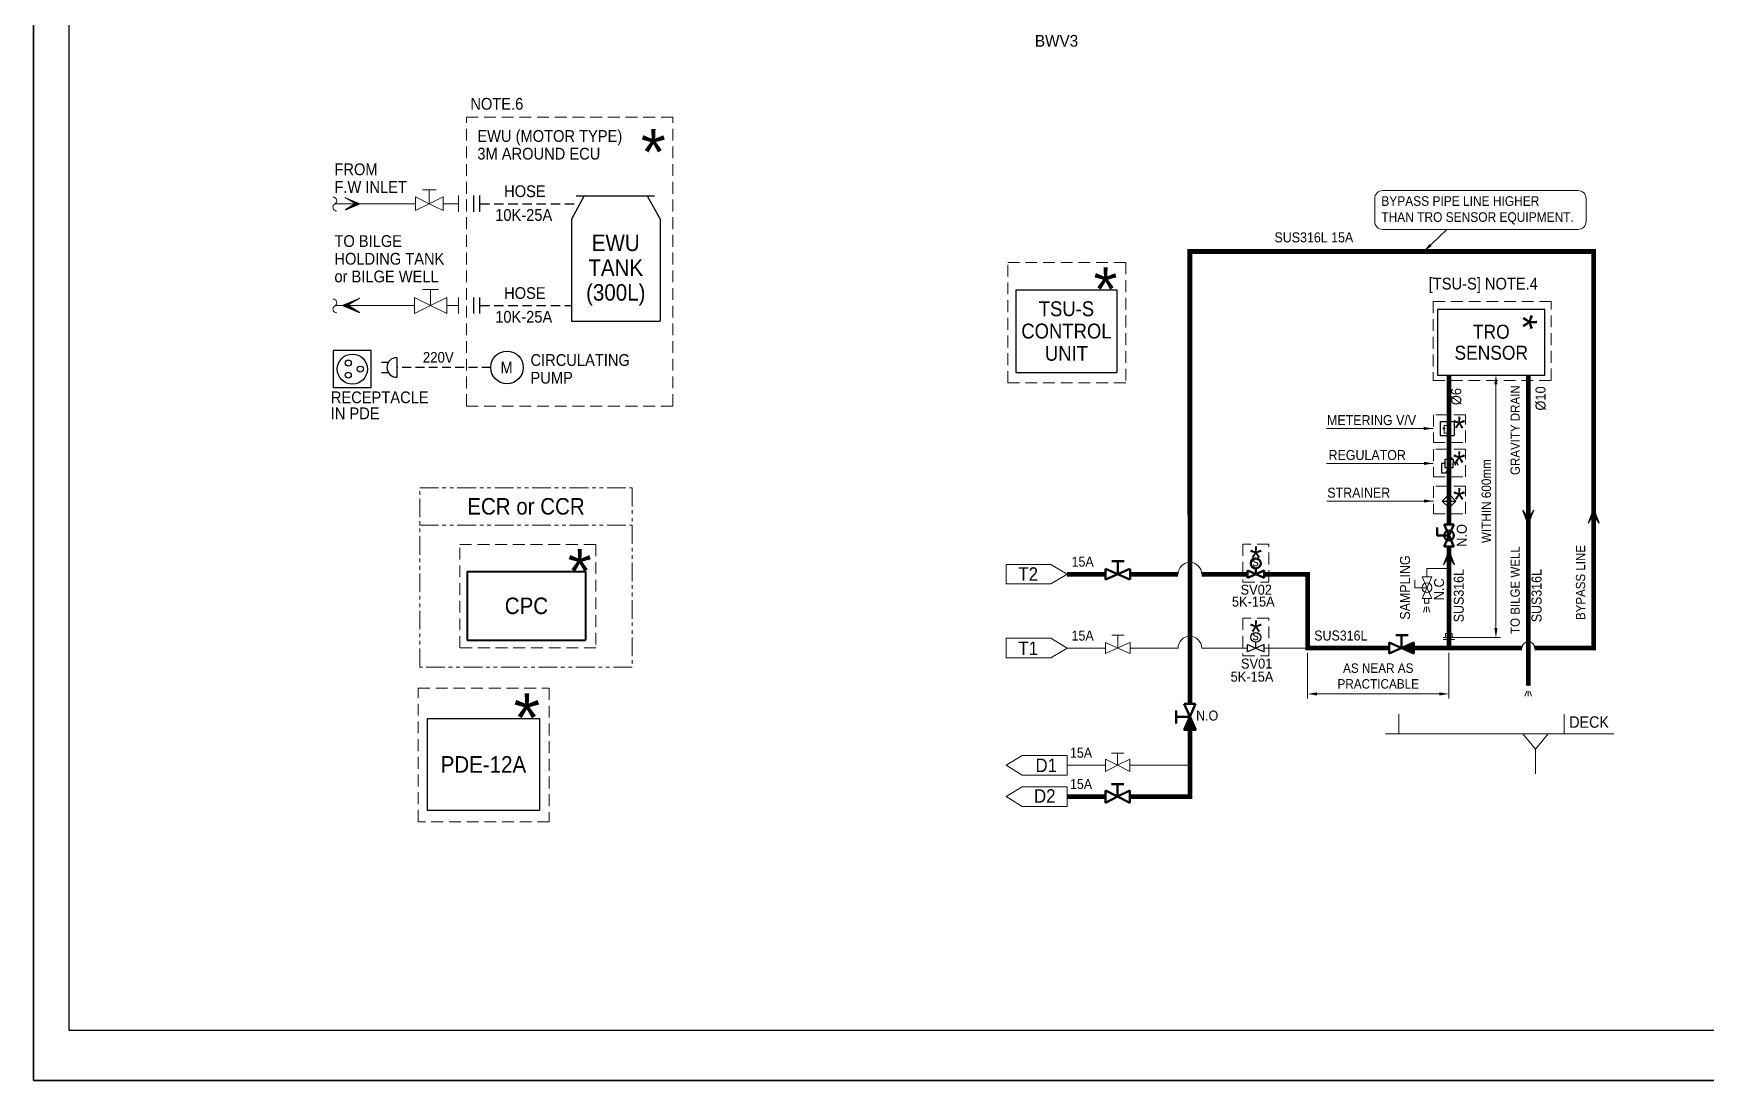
# Model space of a CAD drawing. Extents: x -553847 to 4496999, y 514150 to 878882.
# Drawn here: x 4364381 to 4399829, y 566032 to 588224 of the extents above; entities that cross this region are included whole.
import ezdxf

# ---------------------------------------------------------------- set-up
doc = ezdxf.new("R2010")
doc.units = 0
doc.header["$LTSCALE"] = 25
doc.header["$MEASUREMENT"] = 0
doc.header["$PDMODE"] = 3
doc.header["$PDSIZE"] = -7
for name, pattern in [('_DASH', [0.6, 0.4, -0.2]), ('ACAD_ISO03W100', [30, 12, -18]), ('DASHED', [0.75, 0.5, -0.25]), ('DASHED2', [0.375, 0.25, -0.125]), ('HIDDEN', [0.375, 0.25, -0.125]), ('PHANTOM2', [31.75, 15.875, -3.175, 3.175, -3.175, 3.175, -3.175])]:
    doc.linetypes.add(name, pattern=pattern)
doc.layers.get('0').update_dxf_attribs({"linetype": 'CONTINUOUS', "lineweight": 9})
doc.layers.get('DEFPOINTS').update_dxf_attribs({"linetype": 'CONTINUOUS'})
doc.layers.add('0.1 Defpoints', color=7, linetype='CONTINUOUS', plot=False)
doc.layers.add('0.2 Dwg sheet', color=7, linetype='CONTINUOUS')
doc.layers.add('0.3 Text', color=7, linetype='CONTINUOUS')
for name, color, linetype, lineweight in [('0.4 Maker scope box', 3, 'HIDDEN', 9), ('0.5 Dim', 1, 'CONTINUOUS', 9), ('1.1 Y_Pipe', 7, 'CONTINUOUS', 13), ('1.5 M_Equip', 4, 'CONTINUOUS', 30), ('1.6 M_Cable', 2, 'CONTINUOUS', 25), ('1.9 Arrow', 1, 'CONTINUOUS', 9)]:
    doc.layers.add(name, color=color, linetype=linetype, lineweight=lineweight)
doc.layers.add('2.1 Valve open', color=7, linetype='CONTINUOUS', lineweight=50, true_color=0x1b21e4)
doc.layers.add('2.3 TSU sampling line', color=7, linetype='DASHED2', true_color=0xf4541a)
doc.styles.add('ARIAL', font='arial.ttf')
doc.styles.get("Standard").update_dxf_attribs({"font": '', "width": 0.95, "height": 250})
doc.styles.get('Standard').set_extended_font_data('Gulim')
doc.dimstyles.new('TC50', dxfattribs={"dimtxt": 250, "dimasz": 200, "dimexe": 100, "dimexo": 100, "dimgap": 100, "dimtad": 1, "dimtoh": 1, "dimdec": 0, "dimrnd": 0.0005, "dimzin": 9, "dimdsep": 46, "dimtxsty": 'Standard', "dimcen": -3.5, "dimclrd": 1, "dimclre": 1, "dimazin": 2, "dimtfac": 0.6, "dimtdec": 0, "dimtmove": 0, "dimatfit": 3, "dimfxl": 4, "dimtolj": 1, "dimlwd": 15, "dimlwe": 15, "dimarcsym": 0})
pattern_1 = [(13.885806738, (4366117.364324, 530997.277896), (-0.00395095011, 0.015982025189), [])]

# ---------------------------------------------------------------- blocks, each defined once
blk = doc.blocks.new('양식 51-Q-02-08')
at = {"layer": '0.1 Defpoints'}
blk.add_lwpolyline([(-2677005, 1033560), (-2613196, 1033560), (-2613196, 988132), (-2677005, 988132)], close=True, dxfattribs=at)
at = {"layer": '0.2 Dwg sheet'}
blk.add_lwpolyline([(-2613953, 989196), (-2676245, 989196), (-2676245, 1032800), (-2613953, 1032800)], close=True, dxfattribs=at)
blk = doc.blocks.new('*D231')
at = {"color": 1, "linetype": 'ByBlock', "lineweight": 15, "ltscale": 30, "transparency": 16777216}
for p, q in [((4391393, 575098), (4391393, 574126)), ((4394388, 575098), (4394388, 574126)), ((4394188, 574226), (4391593, 574226))]:
    blk.add_line(p, q, dxfattribs=at)
at = {"color": 1, "linetype": 'Continuous', "ltscale": 30, "transparency": 16777216}
for points in [[(4391593, 574260), (4391593, 574193), (4391393, 574226)], [(4394188, 574260), (4394188, 574193), (4394388, 574226)]]:
    blk.add_solid(points, dxfattribs=at)
at = {"layer": 'DEFPOINTS', "color": 0, "linetype": 'Continuous', "ltscale": 30, "transparency": 16777216}
for p in [(4391393, 575198), (4394388, 575198), (4391393, 574226)]:
    blk.add_point(p, dxfattribs=at)
at = {"color": 0, "linetype": 'Continuous', "ltscale": 30, "transparency": 16777216, "insert": (4392890, 574605), "char_height": 250, "attachment_point": 5}
blk.add_mtext('\\A1;{\\H0.8x;AS NEAR AS  \\PPRACTICABLE}', dxfattribs=at)
blk = doc.blocks.new('*D232')
at = {"color": 1, "linetype": 'ByBlock', "lineweight": 15, "ltscale": 30, "transparency": 16777216}
for p, q in [((4395385, 575620), (4395385, 580785)), ((4395485, 580985), (4395485, 580985))]:
    blk.add_line(p, q, dxfattribs=at)
at = {"color": 1, "linetype": 'Continuous', "ltscale": 30, "transparency": 16777216}
for points in [[(4395351, 580785), (4395418, 580785), (4395385, 580985)], [(4395351, 575620), (4395418, 575620), (4395385, 575420)]]:
    blk.add_solid(points, dxfattribs=at)
at = {"layer": 'DEFPOINTS', "color": 0, "linetype": 'Continuous', "ltscale": 30, "transparency": 16777216}
for p in [(4395385, 580985), (4395385, 580985), (4395385, 575420)]:
    blk.add_point(p, dxfattribs=at)
at = {"color": 0, "linetype": 'Continuous', "ltscale": 30, "transparency": 16777216, "insert": (4395181, 578313), "char_height": 250, "attachment_point": 5, "rotation": 90}
blk.add_mtext('\\A1;{\\H0.8x;WITHIN 600mm}', dxfattribs=at)

msp = doc.modelspace()

# ---------------------------------------------------------------- hatches: boundary and pattern name
at = {"layer": '0.5 Dim'}
h = msp.add_hatch(dxfattribs=at)
h.set_pattern_fill('ANSI31', color=256, scale=0.005185, angle=328.88581)
h.set_pattern_definition(pattern_1)
h.paths.add_polyline_path([(4394412, 579827.8), (4394438.9, 579817.9), (4394414.8, 579832.5)])
h = msp.add_hatch(dxfattribs=at)
h.set_pattern_fill('ANSI31', color=256, scale=0.005185, angle=328.88581)
h.set_pattern_definition(pattern_1)
h.paths.add_polyline_path([(4394417.6, 579837.1), (4394438.9, 579817.9), (4394414.8, 579832.5)])
at = {"layer": '0.5 Dim', "linetype": 'Continuous', "ltscale": 30}
h = msp.add_hatch(dxfattribs=at)
h.set_pattern_fill('ANSI31', color=256, angle=90)
h.set_pattern_definition([(135, (4381915.17488, 2024609.06177), (-0.088388347648, -0.088388347648), [])])
h.paths.add_polyline_path([(4395952.3, 578123), (4396069.6, 577941.7), (4396186.9, 578123), (4396069.6, 577816)])
h = msp.add_hatch(dxfattribs=at)
h.set_pattern_fill('ANSI31', color=256, angle=90)
h.set_pattern_definition([(135, (4383301.96936, 2024942.77494), (-0.088388347648, -0.088388347648), [])])
h.paths.add_polyline_path([(4397339.1, 577842.8), (4397456.4, 578024.1), (4397573.7, 577842.8), (4397456.4, 578149.8)])
h = msp.add_hatch(dxfattribs=at)
h.set_pattern_fill('ANSI31', color=256, angle=90)
h.set_pattern_definition([(135, (4380233.16393, 2024063.84892), (-0.088388347648, -0.088388347648), [])])
h.paths.add_polyline_path([(4394270.3, 576963.9), (4394387.6, 577145.2), (4394504.9, 576963.9), (4394387.6, 577270.8)])
at = {"layer": '1.1 Y_Pipe'}
msp.add_hatch(color=256, dxfattribs=at).paths.add_polyline_path([(4393386.5, 575197.5), (4393647.2, 575313.3), (4393647.2, 575081.8)])
h = msp.add_hatch(dxfattribs=at)
h.set_pattern_fill('ANSI31', color=256, scale=0.88616, angle=90)
h.set_pattern_definition([(135, (4725684.18578, 450898.76045), (-0.078326218152, -0.078326218152), [])])
h.paths.add_polyline_path([(4388896.8, 573740.9), (4389019.5, 573466.9), (4388775.8, 573466.1)])
at = {"layer": '1.5 M_Equip'}
h = msp.add_hatch(color=256, dxfattribs=at)
h.paths.add_polyline_path([(4394391.5, 579202.5), (4394401.9, 579164.9), (4394380.9, 579165)])
h.paths.add_polyline_path([(4394380.8, 579058.3), (4394401.8, 579058.3), (4394391.3, 579020.8)])
at = {"layer": '1.9 Arrow'}
h = msp.add_hatch(dxfattribs=at)
h.set_pattern_fill('ANSI31', color=1, scale=0.459104, angle=-180, style=0)
h.set_pattern_definition([(225, (4695849.47435, 978377.918974), (0.0405794473345, -0.0405794473345), [])])
h.paths.add_polyline_path([(4370988.3, 584744.3), (4371202.4, 584614.4), (4370988.3, 584484.5), (4371299.8, 584614.4)])
h = msp.add_hatch(dxfattribs=at)
h.set_pattern_fill('ANSI31', color=1, scale=0.542545, style=0)
h.set_pattern_definition([(315, (3987397.6862, 1047789.603846), (-0.0479546550996, -0.0479546550996), [])])
h.paths.add_polyline_path([(4371301.6, 582614.1), (4371048.5, 582460.6), (4371301.6, 582307.1), (4370933.5, 582460.6)])
at = {"layer": '2.1 Valve open'}
msp.add_hatch(color=256, dxfattribs=at).paths.add_polyline_path([(4393386.5, 575197.5), (4393647.2, 575313.3), (4393647.2, 575081.8)])
h = msp.add_hatch(dxfattribs=at)
h.set_pattern_fill('ANSI31', color=256, scale=0.88616, angle=90)
h.set_pattern_definition([(135, (4725684.18578, 450898.76045), (-0.078326218152, -0.078326218152), [])])
h.paths.add_polyline_path([(4388896.8, 573740.9), (4389019.5, 573466.9), (4388775.8, 573466.1)])

# ---------------------------------------------------------------- linework, layer by layer
at = {"color": 1, "linetype": 'Continuous', "lineweight": 15, "ltscale": 30}
for p, q in [((4394391.5, 580984.6), (4395484.7, 580984.6)), ((4394387.6, 575420), (4395480.8, 575420))]:
    msp.add_line(p, q, dxfattribs=at)
at = {"layer": '0.1 Defpoints', "color": 4, "linetype": 'ByBlock'}
msp.add_lwpolyline([(4364381.2, 566032.5), (4428190.1, 566032.5), (4428190.1, 611460.4), (4364381.2, 611460.4)], close=True, dxfattribs=at)
at = {"layer": '0.3 Text'}
for p, q in [((4394205.9, 579998.5, 0), (4394205.9, 579704.4, 0)), ((4394205.9, 579998.5, 0), (4394500, 579998.5, 0)), ((4394500, 579998.5, 0), (4394500, 579704.4, 0)), ((4394205.9, 579704.4, 0), (4394500, 579704.4, 0)), ((4394244.8, 578313.5), (4394391.5, 578460.1)), ((4394391.5, 578166.8), (4394244.8, 578313.5)), ((4394538.1, 578313.5), (4394391.5, 578460.1)), ((4394391.5, 578166.8), (4394538.1, 578313.5))]:
    msp.add_line(p, q, dxfattribs=at)
at = {"layer": '0.3 Text', "linetype": 'ACAD_ISO03W100'}
msp.add_line((4394244.8, 578313.5), (4394538.1, 578313.5), dxfattribs=at)
at = {"layer": '0.4 Maker scope box', "linetype": 'DASHED', "lineweight": 15, "ltscale": 20}
msp.add_line((4377934.9, 580327.9), (4377934.9, 586448.8), dxfattribs=at)
msp.add_lwpolyline([(4377934.9, 580327.9), (4373560.3, 580327.9), (4373560.3, 586448.8), (4377934.9, 586448.8)], dxfattribs=at)
at = {"layer": '0.4 Maker scope box', "linetype": 'DASHED', "lineweight": 15, "ltscale": 20, "elevation": 0}
for points in [[(4385034.1, 583368.7), (4387536.1, 583368.7), (4387536.1, 580819.9), (4385034.1, 580819.9)], [(4394060.7, 579557.7), (4394739.1, 579557.7), (4394739.1, 580142.8), (4394060.7, 580142.8)], [(4394060.7, 578827.3), (4394739.1, 578827.3), (4394739.1, 579412.4), (4394060.7, 579412.4)], [(4394060.7, 578045.8), (4394739.1, 578045.8), (4394739.1, 578630.9), (4394060.7, 578630.9)], [(4390573.2, 577400.7), (4390020.9, 577400.7), (4390020.9, 576596.6), (4390573.2, 576596.6)], [(4390573.2, 575834.6), (4390020.9, 575834.6), (4390020.9, 575030.5), (4390573.2, 575030.5)]]:
    msp.add_lwpolyline(points, close=True, dxfattribs=at)
at = {"layer": '0.4 Maker scope box', "linetype": 'DASHED', "lineweight": 15, "ltscale": 20}
for points in [[(4394051.7, 580870.9), (4396557.3, 580870.9), (4396557.3, 582543.2), (4394051.7, 582543.2)], [(4376304.4, 575200.5), (4373420.8, 575200.5), (4373420.8, 577396.5), (4376304.4, 577396.5)], [(4372536.1, 574348.5), (4375316.1, 574348.5), (4375316.1, 571516.5), (4372536.1, 571516.5)]]:
    msp.add_lwpolyline(points, close=True, dxfattribs=at)
at = {"layer": '0.5 Dim'}
for p, q in [((4394391.5, 579998.5, 0), (4394391.5, 579704.4, 0)), ((4394285.9, 579829.3, 0), (4394260.7, 579863.8, 0)), ((4394391.5, 579918, 0), (4394285.9, 579918, 0)), ((4394285.9, 579918, 0), (4394285.9, 579874.1, 0)), ((4394285.9, 579829.3, 0), (4394311.2, 579863.8, 0)), ((4394285.9, 579829.3, 0), (4394285.9, 579755.5, 0)), ((4394391.5, 579755.5, 0), (4394285.9, 579755.5, 0)), ((4394367.2, 579861, 0), (4394414.8, 579832.5, 0)), ((4394412, 579827.8, 0), (4394414.8, 579832.5, 0)), ((4394417.6, 579837.1, 0), (4394414.8, 579832.5, 0))]:
    msp.add_line(p, q, dxfattribs=at)
at = {"layer": '0.5 Dim', "color": 3, "linetype": 'Continuous', "ltscale": 30}
msp.add_lwpolyline([(4392984.2, 584894.5), (4397125.4, 584894.5, -0.4142136), (4397295, 584724.9), (4397295, 584241.5, -0.4142136), (4397125.4, 584071.9), (4392984.2, 584071.9, -0.4142136), (4392814.6, 584241.5), (4392814.6, 584724.9, -0.4142136)], format="xyb", close=True, dxfattribs=at)
at = {"layer": '0.5 Dim', "linetype": 'Continuous', "ltscale": 30}
for points in [[(4395952.3, 578123), (4396069.6, 577816), (4396186.9, 578123), (4396069.6, 577941.7)], [(4397339.1, 577842.8), (4397456.4, 578149.8), (4397573.7, 577842.8), (4397456.4, 578024.1)], [(4394270.3, 576963.9), (4394387.6, 577270.8), (4394504.9, 576963.9), (4394387.6, 577145.2)]]:
    msp.add_lwpolyline(points, close=True, dxfattribs=at)
at = {"layer": '0.5 Dim'}
for centre, radius in [((4394391.5, 579918, 0), 8.99), ((4394285.9, 579857.4, 0), 16.8), ((4394391.5, 579755.5, 0), 8.99)]:
    msp.add_circle(centre, radius, dxfattribs=at)
for centre, start, end in [((4394335.6, 579844.5, 0), 328.03861, 31.96139), ((4394447.3, 579844.5, 0), 148.03861, 211.96139)]:
    msp.add_arc(centre, 51.3, start, end, dxfattribs=at)
at = {"layer": '1.1 Y_Pipe'}
for p, q in [((4372625.7, 584909.8), (4372920, 584909.8)), ((4372772.9, 584615.5), (4372772.9, 584909.8)), ((4372478.6, 584615.5), (4370778.6, 584615.5)), ((4372478.6, 584468.3), (4372478.6, 584762.6)), ((4372478.6, 584762.6), (4372772.9, 584615.5)), ((4372772.9, 584615.5), (4372478.6, 584468.3)), ((4372772.9, 584615.5), (4373067.2, 584762.6)), ((4372772.9, 584615.5), (4373067.2, 584468.3)), ((4373067.2, 584468.3), (4373067.2, 584762.6)), ((4373394.8, 584444.6), (4373394.8, 584786.3)), ((4372629, 582798.8), (4372970.7, 582798.8)), ((4372799.9, 582457.1), (4372799.9, 582798.8)), ((4372458.2, 582457.1), (4370781.1, 582457.1)), ((4372458.2, 582286.2), (4372458.2, 582627.9)), ((4372458.2, 582627.9), (4372799.9, 582457.1)), ((4372799.9, 582457.1), (4372458.2, 582286.2)), ((4372799.9, 582457.1), (4373141.6, 582627.9)), ((4372799.9, 582457.1), (4373141.6, 582286.2)), ((4373141.6, 582286.2), (4373141.6, 582627.9)), ((4373394.8, 582286.2), (4373394.8, 582627.9)), ((4394391.5, 579998.5, 0), (4394391.5, 580984.6)), ((4396069.6, 574401.1), (4396069.6, 580984.6)), ((4394391.5, 579704.4, 0), (4394391.5, 578460.1)), ((4394288.9, 577352.6), (4394494.1, 577814.7)), ((4394288.9, 577814.7), (4394494.1, 577352.6)), ((4394288.9, 577814.7), (4394494.1, 577814.7)), ((4394138.3, 577583.7), (4394138.3, 577753.1)), ((4394391.5, 577583.7), (4394138.3, 577583.7)), ((4394494.1, 577352.6), (4394288.9, 577352.6)), ((4394387.6, 577352.6), (4394387.6, 575508.6)), ((4384999.1, 576970.5), (4385950, 576970.5)), ((4384999.1, 576970.5), (4384999.1, 576556.7)), ((4386292.9, 576763.6), (4385950, 576970.5)), ((4386292.9, 576763.6), (4385950, 576556.7)), ((4386292.9, 576763.6), (4387105.6, 576763.6)), ((4387105.6, 576879.3), (4387105.6, 576647.8)), ((4387105.6, 576647.8), (4387627, 576879.3)), ((4387627, 576647.8), (4387105.6, 576879.3)), ((4387506, 577038.2), (4387245.3, 577038.2)), ((4387361.6, 576765.7), (4387380.3, 576765.7)), ((4387371, 576763.6), (4387371, 577038.2)), ((4387631.7, 576879.3), (4387631.7, 576647.8)), ((4387631.7, 576763.6), (4388646.8, 576763.6)), ((4389146.8, 576763.6), (4390118.1, 576763.6)), ((4390470.8, 576763.6), (4391393.1, 576763.6)), ((4391393.1, 575197.5), (4391393.1, 576763.6)), ((4393921.7, 576707.7, 0), (4393921.7, 576881.6, 0)), ((4393921.7, 576881.6, 0), (4394387.6, 576881.6)), ((4384999.1, 576556.7), (4385950, 576556.7)), ((4393668.5, 576476.6, 0), (4393668.5, 576646.1, 0)), ((4393921.7, 576476.6, 0), (4393668.5, 576476.6, 0)), ((4393819.1, 576245.6, 0), (4394024.3, 576707.7, 0)), ((4393819.1, 576707.7, 0), (4394024.3, 576245.6, 0)), ((4393819.1, 576707.7, 0), (4394024.3, 576707.7, 0)), ((4394024.3, 576245.6, 0), (4393819.1, 576245.6, 0)), ((4393884.3, 576072, 0), (4393848.9, 575957.2, 0)), ((4393915.4, 576072, 0), (4393915.4, 575957.2, 0)), ((4393946.5, 576072, 0), (4393981.9, 575957.2, 0)), ((4384999.1, 575404.4), (4385950, 575404.4)), ((4384999.1, 575404.4), (4384999.1, 574990.6)), ((4386292.9, 575197.5), (4385950, 575404.4)), ((4387506, 575472.1), (4387245.3, 575472.1)), ((4387371, 575197.5), (4387371, 575472.1)), ((4393521.5, 575472.1), (4393260.8, 575472.1)), ((4393386.5, 575197.5), (4393386.5, 575472.1)), ((4394511.7, 575420), (4394263.5, 575420)), ((4394511.7, 575379.7), (4394263.5, 575379.7)), ((4394316.9, 575420), (4394316.9, 575508.6)), ((4394458.3, 575508.6), (4394316.9, 575508.6)), ((4394387.6, 575379.7), (4394387.6, 575197.5)), ((4394458.3, 575420), (4394458.3, 575508.6)), ((4384999.1, 574990.6), (4385950, 574990.6)), ((4386292.9, 575197.5), (4385950, 574990.6)), ((4386292.9, 575197.5), (4387105.6, 575197.5)), ((4387105.6, 575313.3), (4387105.6, 575081.8)), ((4387105.6, 575081.8), (4387627, 575313.3)), ((4387627, 575081.8), (4387105.6, 575313.3)), ((4387361.6, 575199.6), (4387380.3, 575199.6)), ((4387631.7, 575313.3), (4387631.7, 575081.8)), ((4387631.7, 575197.5), (4388646.8, 575197.5)), ((4389146.8, 575197.5), (4390118.1, 575197.5)), ((4390470.8, 575197.5), (4393121.1, 575197.5)), ((4393121.1, 575313.3), (4393121.1, 575081.8)), ((4393121.1, 575081.8), (4393642.5, 575313.3)), ((4393642.5, 575081.8), (4393121.1, 575313.3)), ((4393377.2, 575199.6), (4393395.8, 575199.6)), ((4393647.2, 575313.3), (4393647.2, 575081.8)), ((4395936.6, 575197.5), (4393647.2, 575197.5)), ((4396038.3, 574286.2), (4395997, 574181.9)), ((4396069.6, 574286.6), (4396069.6, 574176.8)), ((4396100.9, 574286.2), (4396142.2, 574181.9)), ((4389019.5, 573466.9), (4388774, 574015)), ((4388774, 574015), (4389017.4, 574015)), ((4389017.4, 574015), (4388775.8, 573466.1)), ((4388607.2, 573877.2), (4388608.1, 573602.7)), ((4388896.8, 573740.9), (4388607.7, 573740)), ((4393328.1, 573799.4), (4393328.1, 573380)), ((4396834.5, 573799.4), (4396834.5, 573380)), ((4389019.5, 573466.9), (4388775.8, 573466.1)), ((4397886.9, 573380), (4393045.2, 573380)), ((4395958.6, 573380), (4396226.1, 573055.3)), ((4396493.5, 573380), (4396226.1, 573055.3)), ((4384999.1, 572714), (4385341.9, 572920.9)), ((4386292.9, 572920.9), (4385341.9, 572920.9)), ((4386292.9, 572920.9), (4386292.9, 572507.1)), ((4387105.6, 572584.1), (4387105.6, 572843.8)), ((4387105.6, 572843.8), (4387365.3, 572714)), ((4387235.4, 572973.6), (4387495.1, 572973.6)), ((4387365.3, 572714), (4387365.3, 572973.6)), ((4387365.3, 572714), (4387625, 572843.8)), ((4387625, 572584.1), (4387625, 572843.8)), ((4396226.1, 573055.3), (4396226.1, 572534.8)), ((4384999.1, 572714), (4385341.9, 572507.1)), ((4386292.9, 572507.1), (4385341.9, 572507.1)), ((4387365.3, 572714), (4387105.6, 572584.1)), ((4387365.3, 572714), (4387365.3, 572714)), ((4387365.3, 572714), (4387625, 572584.1)), ((4384999.1, 572050.8), (4385341.9, 572257.7)), ((4386292.9, 572257.7), (4385341.9, 572257.7)), ((4386292.9, 572257.7), (4386292.9, 571843.9)), ((4387105.6, 571920.9), (4387105.6, 572180.6)), ((4387105.6, 572180.6), (4387365.3, 572050.8)), ((4387235.4, 572310.5), (4387495.1, 572310.5)), ((4387365.3, 572050.8), (4387365.3, 572310.5)), ((4387365.3, 572050.8), (4387625, 572180.6)), ((4387625, 571920.9), (4387625, 572180.6)), ((4384999.1, 572050.8), (4385341.9, 571843.9)), ((4386292.9, 571843.9), (4385341.9, 571843.9)), ((4387365.3, 572050.8), (4387105.6, 571920.9)), ((4387365.3, 572050.8), (4387365.3, 572050.8)), ((4387365.3, 572050.8), (4387625, 571920.9))]:
    msp.add_line(p, q, dxfattribs=at)
at = {"layer": '1.1 Y_Pipe', "linetype": 'Continuous', "lineweight": 0, "ltscale": 30}
for p, q in [((4373067.2, 584615.5), (4373394.8, 584615.5)), ((4373142.8, 582457.1), (4373394.8, 582457.1))]:
    msp.add_line(p, q, dxfattribs=at)
at = {"layer": '1.1 Y_Pipe', "linetype": 'ByBlock', "ltscale": 3}
for p, q in [((4397319.6, 583602.3), (4388896.8, 583602.3)), ((4396202.6, 575197.5), (4397456.4, 575197.5)), ((4388897.6, 573466.5), (4388897.6, 572050.8)), ((4387105.6, 572714), (4386292.9, 572714)), ((4388897.6, 572714), (4387625.9, 572714)), ((4386292.9, 572050.8), (4387105.6, 572050.8)), ((4387625.9, 572050.8), (4388897.6, 572050.8))]:
    msp.add_line(p, q, dxfattribs=at)
at = {"layer": '1.1 Y_Pipe', "linetype": 'Continuous', "ltscale": 30}
for p, q in [((4388896.8, 574015), (4388896.8, 583602.3)), ((4397319.6, 583602.3), (4397456.4, 583602.3)), ((4397456.4, 575197.5), (4397456.4, 583602.3))]:
    msp.add_line(p, q, dxfattribs=at)
at = {"layer": '1.1 Y_Pipe', "color": 1}
for p in [(4394412, 579827.8, 0), (4394417.6, 579837.1, 0)]:
    msp.add_line(p, (4394438.9, 579817.9, 0), dxfattribs=at)
at = {"layer": '1.1 Y_Pipe', "lineweight": -3, "ltscale": 100}
msp.add_line((4394391.5, 577814.7), (4394391.5, 578166.8), dxfattribs=at)
at = {"layer": '1.1 Y_Pipe', "color": 1, "linetype": 'PHANTOM2'}
msp.add_line((4372572.9, 577803.3), (4377072.6, 577803.3), dxfattribs=at)
at = {"layer": '1.1 Y_Pipe', "color": 0}
for p, q in [((4393868.7, 576245.6, 0), (4393868.7, 576152.2, 0)), ((4393868.7, 576152.2, 0), (4393962, 576152.2, 0)), ((4393962, 576245.6, 0), (4393962, 576152.2, 0))]:
    msp.add_line(p, q, dxfattribs=at)
at = {"layer": '1.1 Y_Pipe', "color": 1, "linetype": 'PHANTOM2'}
msp.add_lwpolyline([(4372572.9, 578595.8), (4377072.6, 578595.8), (4377072.6, 574795.4), (4372572.9, 574795.4)], close=True, dxfattribs=at)
at = {"layer": '1.1 Y_Pipe'}
for centre in [(4394391.5, 577583.7), (4393921.7, 576476.6, 0)]:
    msp.add_circle(centre, 104.2, dxfattribs=at)
for centre, radius, start, end in [((4370730.9, 584676.8), 79.2, 300, 90), ((4370810.1, 584539.6), 79.2, 120, 270), ((4370730.9, 582518.4), 79.2, 300, 90), ((4370810.1, 582381.2), 79.2, 120, 270), ((4396069.6, 575197.5), 133, 0, 180)]:
    msp.add_arc(centre, radius, start, end, dxfattribs=at)
at = {"layer": '1.1 Y_Pipe', "linetype": 'Continuous', "ltscale": 30}
for centre in [(4388896.8, 576763.6), (4388896.8, 575197.5)]:
    msp.add_arc(centre, 250, 0, 180, dxfattribs=at)
at = {"layer": '1.5 M_Equip', "color": 4}
for p, q in [((4373720.4, 584444.6), (4373720.4, 584786.3)), ((4373846.7, 584444.6), (4373846.7, 584786.3)), ((4376058.6, 584782.2), (4375786.7, 584289.6)), ((4375886.3, 584782.2), (4377548.8, 584782.2)), ((4377392.6, 584782.2), (4377664.5, 584289.6)), ((4375786.7, 584289.6), (4375786.7, 582127)), ((4377664.5, 584289.6), (4377664.5, 582127)), ((4373720.4, 582286.2), (4373720.4, 582627.9)), ((4373846.7, 582286.2), (4373846.7, 582627.9)), ((4375786.7, 582127), (4377664.5, 582127)), ((4390118.1, 576685.3), (4390118.1, 576841.9)), ((4390118.1, 576841.9), (4390470.8, 576685.3)), ((4390470.8, 576841.9), (4390118.1, 576685.3)), ((4390294.5, 576763.6), (4390294.5, 576887.1)), ((4390470.8, 576685.3), (4390470.8, 576841.9)), ((4390294.5, 575197.5), (4390294.5, 575321)), ((4390118.1, 575119.2), (4390118.1, 575275.8)), ((4390118.1, 575275.8), (4390470.8, 575119.2)), ((4390470.8, 575275.8), (4390118.1, 575119.2)), ((4390470.8, 575119.2), (4390470.8, 575275.8))]:
    msp.add_line(p, q, dxfattribs=at)
at = {"layer": '1.5 M_Equip', "color": 4, "linetype": '_DASH', "ltscale": 20}
for p, q in [((4373846.7, 584615.5), (4375966.6, 584615.5)), ((4373846.7, 582457.1), (4375786.7, 582457.1))]:
    msp.add_line(p, q, dxfattribs=at)
at = {"layer": '1.5 M_Equip'}
for p, q in [((4385208.3, 582787.5), (4385208.3, 581041)), ((4385208.3, 582787.5), (4387351.1, 582787.5)), ((4387351.1, 582787.5), (4387351.1, 581041)), ((4385208.3, 581041), (4387351.1, 581041)), ((4394448.3, 579239.9), (4394437.7, 579202.4)), ((4394458.7, 579202.4), (4394448.3, 579239.9)), ((4394234, 579111.8, 0), (4394233.8, 578909.8, 0)), ((4394233.8, 578909.8, 0), (4394326.4, 578909.7, 0)), ((4394308.1, 579111.7, 0), (4394234, 579111.8, 0)), ((4394326.4, 578909.7, 0), (4394391.3, 579020.8, 0)), ((4394391.3, 579020.8, 0), (4394380.8, 579058.3, 0)), ((4394401.8, 579058.3, 0), (4394380.8, 579058.3, 0)), ((4394391.5, 579202.5, 0), (4394380.9, 579165, 0)), ((4394401.9, 579164.9, 0), (4394380.9, 579165, 0)), ((4394391.5, 579202.5, 0), (4394391.3, 579020.8, 0)), ((4394401.8, 579058.3, 0), (4394391.3, 579020.8, 0)), ((4394401.9, 579164.9, 0), (4394391.5, 579202.5, 0)), ((4394458.7, 579202.4), (4394437.7, 579202.4)), ((4394474.7, 579111.6, 0), (4394503.8, 579143.5, 0)), ((4394503.8, 579143.5, 0), (4394522, 579076.7, 0)), ((4394522, 579076.7, 0), (4394548.3, 579143.5, 0)), ((4394548.3, 579143.5, 0), (4394576.6, 579075.7, 0)), ((4372729.7, 573702.8), (4372729.7, 571762.2)), ((4372729.7, 573702.8), (4375110.6, 573702.8)), ((4375110.6, 573702.8), (4375110.6, 571762.2)), ((4372729.7, 571762.2), (4375110.6, 571762.2))]:
    msp.add_line(p, q, dxfattribs=at)
at = {"layer": '1.5 M_Equip', "color": 6}
for p, q in [((4370743.4, 580710.1), (4370743.4, 581509.6)), ((4370743.4, 581509.6), (4371542.8, 581509.6)), ((4371542.8, 580710.1), (4371542.8, 581509.6)), ((4371542.8, 580710.1), (4370743.4, 580710.1))]:
    msp.add_line(p, q, dxfattribs=at)
at = {"layer": '1.5 M_Equip', "color": 4, "lineweight": 40}
for p, q in [((4373579.3, 576818.7), (4373579.3, 575363.5)), ((4373579.3, 576818.7), (4376085.7, 576818.7)), ((4376085.7, 576818.7), (4376085.7, 575363.5)), ((4373579.3, 575363.5), (4376085.7, 575363.5))]:
    msp.add_line(p, q, dxfattribs=at)
at = {"layer": '1.5 M_Equip', "color": 4}
msp.add_lwpolyline([(4396424, 582371), (4394147.1, 582371), (4394147.1, 580984.6), (4396424, 580984.6)], close=True, dxfattribs=at)
at = {"layer": '1.5 M_Equip', "elevation": 0}
msp.add_lwpolyline([(4394474.8, 579202.4), (4394474.6, 579020.8), (4394308, 579020.9), (4394308.1, 579202.5)], close=True, dxfattribs=at)
at = {"layer": '1.5 M_Equip', "color": 6}
for centre, radius in [((4371143.1, 581109.8), 319.8), ((4371055.2, 581237.8), 64), ((4371055.2, 580981.9), 64), ((4371311, 581109.8), 64)]:
    msp.add_circle(centre, radius, dxfattribs=at)
at = {"layer": '1.5 M_Equip', "color": 4}
for centre, radius in [((4374420.4, 581145.2), 345.7), ((4390294.5, 576991.9), 104.8), ((4390294.5, 575425.8), 104.8)]:
    msp.add_circle(centre, radius, dxfattribs=at)
at = {"layer": '1.6 M_Cable', "color": 2, "ltscale": 4}
for p, q in [((4372083.7, 581352.9), (4372083.7, 580937.5)), ((4371760.5, 581254.1), (4371906.8, 581254.1)), ((4371760.5, 581036.3), (4371906.8, 581036.3))]:
    msp.add_line(p, q, dxfattribs=at)
at = {"layer": '1.6 M_Cable', "color": 2, "linetype": 'DASHED2', "ltscale": 30}
msp.add_line((4374074.7, 581145.2), (4372083.7, 581145.2), dxfattribs=at)
at = {"layer": '1.6 M_Cable', "color": 2, "ltscale": 4}
msp.add_arc((4372083.7, 581145.2), 207.7, 90, 270, dxfattribs=at)
at = {"layer": '1.9 Arrow', "color": 1}
for p, q in [((4371219.7, 584614.4), (4370988.3, 584744.3)), ((4370988.3, 584744.3), (4371219.7, 584614.4)), ((4371301.6, 582614.1), (4371028.1, 582460.6))]:
    msp.add_line(p, q, dxfattribs=at)
at = {"layer": '2.1 Valve open'}
for p, q in [((4394288.9, 577352.6), (4394494.1, 577814.7)), ((4394288.9, 577814.7), (4394494.1, 577352.6)), ((4394288.9, 577814.7), (4394494.1, 577814.7)), ((4394138.3, 577583.7), (4394138.3, 577753.1)), ((4394391.5, 577583.7), (4394138.3, 577583.7)), ((4394494.1, 577352.6), (4394288.9, 577352.6)), ((4387105.6, 576879.3), (4387105.6, 576647.8)), ((4387105.6, 576647.8), (4387627, 576879.3)), ((4387627, 576647.8), (4387105.6, 576879.3)), ((4387506, 577038.2), (4387245.3, 577038.2)), ((4387361.6, 576765.7), (4387380.3, 576765.7)), ((4387371, 576763.6), (4387371, 577038.2)), ((4387631.7, 576879.3), (4387631.7, 576647.8)), ((4390118.1, 576685.3), (4390118.1, 576841.9)), ((4390118.1, 576841.9), (4390470.8, 576685.3)), ((4390470.8, 576841.9), (4390118.1, 576685.3)), ((4390294.5, 576763.6), (4390294.5, 576887.1)), ((4390470.8, 576685.3), (4390470.8, 576841.9)), ((4393521.5, 575472.1), (4393260.8, 575472.1)), ((4393386.5, 575197.5), (4393386.5, 575472.1)), ((4393121.1, 575313.3), (4393121.1, 575081.8)), ((4393121.1, 575081.8), (4393642.5, 575313.3)), ((4393642.5, 575081.8), (4393121.1, 575313.3)), ((4393647.2, 575313.3), (4393647.2, 575081.8)), ((4389019.5, 573466.9), (4388774, 574015)), ((4388774, 574015), (4389017.4, 574015)), ((4389017.4, 574015), (4388775.8, 573466.1)), ((4388607.2, 573877.2), (4388608.1, 573602.7)), ((4388896.8, 573740.9), (4388607.7, 573740)), ((4389019.5, 573466.9), (4388775.8, 573466.1)), ((4387105.6, 571920.9), (4387105.6, 572180.6)), ((4387105.6, 572180.6), (4387365.3, 572050.8)), ((4387235.4, 572310.5), (4387495.1, 572310.5)), ((4387365.3, 572050.8), (4387365.3, 572310.5)), ((4387365.3, 572050.8), (4387625, 572180.6)), ((4387625, 571920.9), (4387625, 572180.6)), ((4387365.3, 572050.8), (4387105.6, 571920.9)), ((4387365.3, 572050.8), (4387365.3, 572050.8)), ((4387365.3, 572050.8), (4387625, 571920.9))]:
    msp.add_line(p, q, dxfattribs=at)
for centre, radius in [((4394391.5, 577583.7), 104.2), ((4390294.5, 576991.9), 104.8)]:
    msp.add_circle(centre, radius, dxfattribs=at)
at = {"layer": '2.3 TSU sampling line', "linetype": 'Continuous', "lineweight": -3, "ltscale": 100, "const_width": 100}
for points in [[(4396202.6, 575197.5), (4397456.4, 575197.5), (4397456.4, 583602.3), (4388895.7, 583602.3), (4388896.8, 574015)], [(4396069.6, 580984.6), (4396069.6, 574401.1)], [(4393647.2, 575197.5), (4394387.6, 575197.5), (4394387.6, 577352.6)], [(4394387.6, 575197.5), (4395936.6, 575197.5)]]:
    msp.add_lwpolyline(points, dxfattribs=at)
at = {"layer": '2.3 TSU sampling line', "linetype": 'Continuous', "lineweight": -3, "ltscale": 100, "const_width": 100, "elevation": 0}
msp.add_lwpolyline([(4394391.5, 577814.7), (4394391.5, 580984.6)], dxfattribs=at)
at = {"layer": '2.3 TSU sampling line', "linetype": 'Continuous', "ltscale": 75, "const_width": 100}
for points in [[(4386292.9, 576763.6), (4387105.6, 576763.6)], [(4387631.7, 576763.6), (4388646.8, 576763.6)], [(4389146.8, 576763.6), (4390118.1, 576763.6)], [(4390470.8, 576763.6), (4391393.1, 576763.6), (4391393.1, 575197.5), (4393121.1, 575197.5)], [(4388897.6, 573466.5), (4388897.6, 572050.8), (4387625.9, 572050.8)], [(4387105.6, 572050.8), (4386292.9, 572050.8)]]:
    msp.add_lwpolyline(points, dxfattribs=at)

# ---------------------------------------------------------------- block references
at = {"color": 217, "linetype": 'Continuous', "true_color": 0x93278f}
msp.add_blockref('양식 51-Q-02-08', (7041386.2, -422099.6), dxfattribs=at)

# ---------------------------------------------------------------- texts
at = {"layer": '0.3 Text'}
for s, height, width, p in [('BWV3', 250, 0.99, (4385611.5, 587942.5)), ('SV02', 212, 0.98, (4389971.2, 576329.3)), ('5K-15A', 212, 0.98, (4389788, 576077.2)), ('SV01', 212, 0.98, (4389980.1, 574763.8)), ('5K-15A', 212, 0.98, (4389760.4, 574485.7)), ('N.O', 212, 0.95, (4389029.4, 573661.3)), ('DECK', 242.89, 0.95, (4396940.2, 573508.7))]:
    msp.add_text(s, height=height, dxfattribs=dict(at, width=width)).set_placement(p)
at = {"layer": '0.3 Text', "color": 3, "linetype": 'Continuous', "width": 0.95}
for s, p in [('NOTE.6', (4373643.3, 586607.7, 0)), ('[TSU-S] NOTE.4', (4393960.8, 582796.5))]:
    msp.add_text(s, height=250, dxfattribs=at).set_placement(p)
at = {"layer": '0.3 Text', "color": 0, "linetype": 'Continuous', "width": 0.95}
for s, height, p in [('HOSE', 250, (4374359, 584755)), ('10K-25A', 250, (4374170.4, 584251.6)), ('HOSE', 250, (4374359, 582596.6)), ('10K-25A', 250, (4374170.4, 582093.3)), ('220V', 225.36, (4372636, 581247.3)), ('M', 250, (4374282.3, 581017.3)), ('RECEPTACLE', 250, (4370686.6, 580386.8)), ('IN PDE ', 250, (4370683.2, 580047.3))]:
    msp.add_text(s, height=height, dxfattribs=at).set_placement(p)
at = {"layer": '0.3 Text', "linetype": 'Continuous', "width": 0.95}
for s, p in [('SUS316L 15A', (4390690.3, 583795.5)), ('METERING V/V', (4391804.6, 579923.6, 0)), ('REGULATOR', (4391836.7, 579183.9, 0)), ('STRAINER', (4391810.5, 578385.6)), ('SUS316L', (4391532.9, 575357.6))]:
    msp.add_text(s, height=212, dxfattribs=at).set_placement(p)
at = {"layer": '0.3 Text', "width": 0.98}
for s, p in [('Ø6', (4394648.8, 580346.7)), ('Ø10', (4396435.8, 580231.2)), ('N.O', (4394767.1, 577343.9)), ('N.C', (4394285.1, 576210.5, 0))]:
    msp.add_text(s, height=212, rotation=90, dxfattribs=at).set_placement(p)
at = {"layer": '0.3 Text', "lineweight": -3, "width": 0.95}
for s, p in [('GRAVITY DRAIN', (4395891.1, 578865.8)), ('TO BILGE WELL', (4395890.3, 575497.4)), ('BYPASS LINE', (4397276.9, 575792.7, -3249.4))]:
    msp.add_text(s, height=196.558, rotation=90, dxfattribs=at).set_placement(p)
at = {"layer": '0.3 Text', "linetype": 'ByBlock', "width": 0.95}
for p in [(4386389.2, 576923.4), (4386389.2, 575357.3), (4386355.3, 572873.8), (4386355.3, 572210.6)]:
    msp.add_text('15A', height=212, dxfattribs=at).set_placement(p)
at = {"layer": '0.3 Text', "color": 0, "width": 0.95}
for s, p in [('T2', (4385262.4, 576624.1)), ('T1', (4385262.5, 575050.4)), ('D1', (4385624.4, 572570.2)), ('D2', (4385593.7, 571921))]:
    msp.add_text(s, height=286.45, dxfattribs=at).set_placement(p)
at = {"layer": '0.3 Text', "linetype": 'Continuous', "width": 0.95}
for p in [(4394702.3, 575745.1), (4396351.7, 575745.1)]:
    msp.add_text('SUS316L', height=212, rotation=90, dxfattribs=at).set_placement(p)
at = {"layer": '0.3 Text', "color": 0, "insert": (4375866.5, 585861.2), "char_height": 250, "width": 4149.699, "attachment_point": 5, "line_spacing_factor": 0.9}
msp.add_mtext('\\pxql;EWU (MOTOR TYPE)\\P3M AROUND ECU ', dxfattribs=at)
at = {"layer": '0.3 Text', "color": 0, "linetype": 'Continuous', "char_height": 250, "attachment_point": 5, "line_spacing_factor": 0.9}
for s, insert, width in [('\\pxql;FROM \\PF.W INLET', (4371767.5, 585157.3), 2010.831), ('\\pxql;TO BILGE HOLDING TANK or BILGE WELL', (4372047.8, 583446.8), 2571.508), ('\\pxql;CIRCULATING\\PPUMP', (4376204.3, 581112.8), 2571.508)]:
    msp.add_mtext(s, dxfattribs=dict(at, insert=insert, width=width))
at = {"layer": '0.3 Text', "linetype": 'Continuous', "ltscale": 30, "insert": (4397912.9, 584774.1), "char_height": 203.817, "width": 4957.647, "attachment_point": 3}
msp.add_mtext('\\pxql;BYPASS PIPE LINE HIGHER \\PTHAN TRO SENSOR EQUIPMENT.', dxfattribs=at)
at = {"layer": '0.3 Text', "attachment_point": 5, "line_spacing_factor": 0.9}
for s, insert, char_height, width in [('\\pxqc;EWU \\PTANK\\P(300L)', (4376725.6, 583208.3), 350, 3911.813), ('\\pxqc;TSU-S\\PCONTROL \\PUNIT', (4386279.7, 581914.3), 315, 1928.537), ('TRO SENSOR', (4395285.6, 581677.8), 296.8, 2276.924), ('\\pxqc;ECR or CCR', (4374822.8, 578199.5), 350, 3911.813), ('\\pxqc;CPC ', (4374832.5, 576091.1), 350, 3911.813), ('\\pxqc;PDE-12A', (4373920.1, 572732.5), 350, 3911.813)]:
    msp.add_mtext(s, dxfattribs=dict(at, insert=insert, char_height=char_height, width=width))
at = {"layer": '0.3 Text', "insert": (4393351.7, 575800.3, 0), "char_height": 212, "attachment_point": 1, "rotation": 90}
msp.add_mtext('SAMPLING', dxfattribs=at)
at = {"layer": '0.4 Maker scope box', "style": 'ARIAL'}
for height, p in [(972, (4377258.2, 585225.8)), (489.4, (4394473, 579610.6)), (489.4, (4394473, 578880.2)), (489.4, (4394473, 578098.8, 0)), (489.4, (4390162.7, 576861.4)), (489.4, (4390162.7, 575295.3))]:
    msp.add_text('*', height=height, dxfattribs=at).set_placement(p)
at = {"layer": '0.4 Maker scope box', "linetype": 'DASHED', "lineweight": 15, "ltscale": 20, "style": 'ARIAL'}
for height, p in [(932.7, (4386855.1, 582337.7)), (932.7, (4375708.3, 576361.9)), (1036.3, (4374559.5, 573203))]:
    msp.add_text('*', height=height, dxfattribs=at).set_placement(p)
msp.add_text('*', height=594, rotation=270, dxfattribs=at).set_placement((4395658.1, 582268.6))
at = {"layer": '1.5 M_Equip', "color": 4, "width": 0.95}
for p in [(4390224.5, 576932.3), (4390224.5, 575366.3)]:
    msp.add_text('s', height=212, dxfattribs=at).set_placement(p)
at = {"layer": '2.1 Valve open', "width": 0.95}
msp.add_text('s', height=212, dxfattribs=at).set_placement((4390224.5, 576932.3))

# ---------------------------------------------------------------- dimensions: what is measured, and where the dimension line sits
at = {"color": 1, "linetype": 'Continuous', "ltscale": 30}
dim = msp.add_linear_dim(base=(4395384.7, 580984.6), p1=(4395384.7, 575420), p2=(4395384.7, 580984.6), angle=90, text='{\\H0.8x;WITHIN 600mm}', dimstyle='TC50', override={"dimtxt": 200, "dimtoh": 0, "dimarcsym": 1}, dxfattribs=at)
dim.commit()
dim.dimension.update_dxf_attribs({"geometry": '*D232', "text_midpoint": (4395384.7, 578313.5), "dimtype": 160})
dim = msp.add_linear_dim(base=(4391393.1, 574226.5), p1=(4394387.6, 575197.5), p2=(4391393.1, 575197.5), text='{\\H0.8x;AS NEAR AS  \\PPRACTICABLE}', dimstyle='TC50', override={"dimtxt": 200, "dimtoh": 0, "dimarcsym": 1}, dxfattribs=at)
dim.commit()
dim.dimension.update_dxf_attribs({"geometry": '*D231', "text_midpoint": (4392890.3, 574226.5), "dimtype": 160})

# ---------------------------------------------------------------- leaders
at = {"layer": '0.5 Dim', "color": 1, "linetype": 'Continuous', "ltscale": 30}
msp.add_leader([(4393854.5, 583602.3), (4394346.3, 584071.9)], dimstyle='TC50', override={"dimgap": 100, "dimtad": 0, "dimtoh": 0, "dimarcsym": 1}, dxfattribs=at)
at = {"layer": '0.5 Dim', "ltscale": 30}
for points in [[(4394054.7, 579851.5, 0), (4391790.6, 579851.5, 0)], [(4394057.7, 579111.7, 0), (4391793.6, 579111.7, 0)], [(4394060.7, 578313.5), (4391796.6, 578313.5)]]:
    msp.add_leader(points, dimstyle='TC50', override={"dimtoh": 0, "dimarcsym": 1}, dxfattribs=at)

doc.saveas('drawing.dxf')
